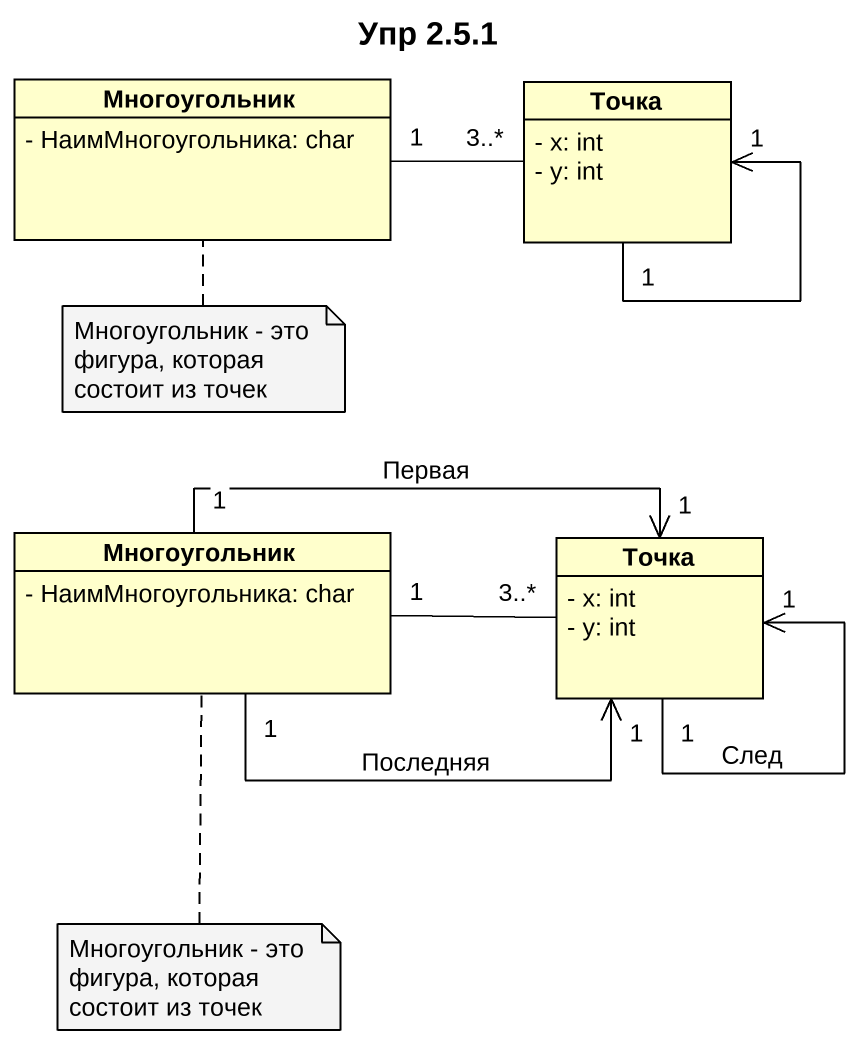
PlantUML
@startuml
title Упр 2.5.1
hide circle
hide empty members
skinparam classAttributeIconSize 0
class Многоугольник {
  - НаимМногоугольника: char
}
class Точка {
  - х: int
  - y: int
}
class "Многоугольник" as Многоугольник_2 {
  - НаимМногоугольника: char
}
class "Точка" as Точка_2 {
  - х: int
  - y: int
}
Многоугольник "1" -right- "3..*" Точка
Точка "1" --> "1" Точка
Многоугольник_2 "1" -right- "3..*" Точка_2
Многоугольник_2 "1" -right-> "1" Точка_2 : Первая
Многоугольник_2 "1" -right-> "1" Точка_2 : Последняя
Точка_2 "1" --> "1" Точка_2 : След
note bottom of Многоугольник : Многоугольник - это фигура, которая состоит из точек
note bottom of Многоугольник_2 : Многоугольник - это фигура, которая состоит из точек
@enduml
